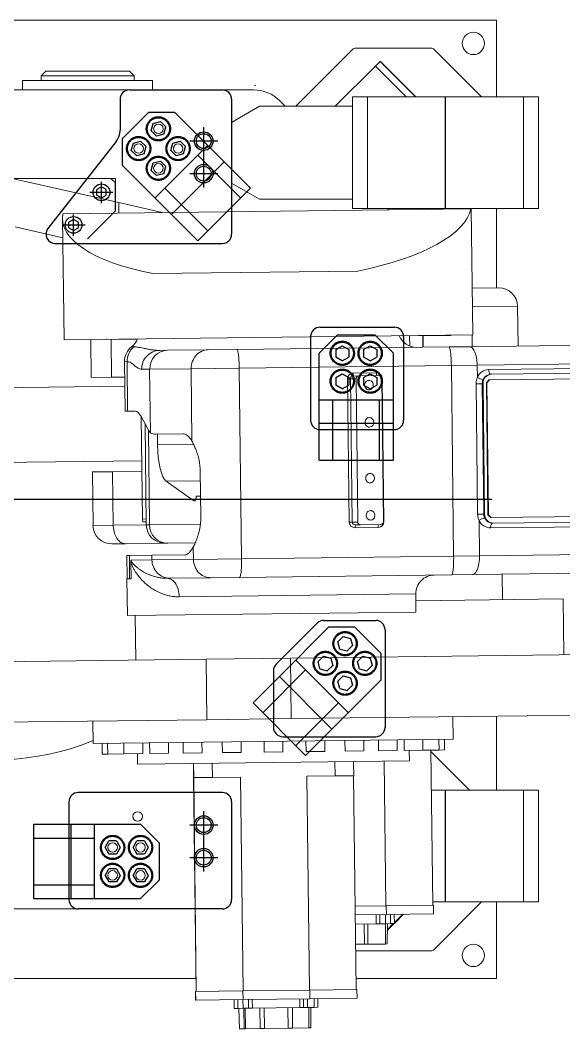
# Model space of a CAD drawing. Header units: millimetres. Extents: x 419 to 13500, y 498 to 10404.
# Drawn here: x 5275 to 5860, y 8554 to 9638 of the extents above; entities that cross this region are included whole.
import ezdxf

# ---------------------------------------------------------------- set-up
doc = ezdxf.new("R2010")
doc.units = ezdxf.units.MM
doc.header["$LTSCALE"] = 50
doc.linetypes.add('CENTERX2', pattern=[20.32, 12.7, -2.54, 2.54, -2.54])

msp = doc.modelspace()

# ---------------------------------------------------------------- linework, layer by layer
at = {"color": 7, "linetype": 'Continuous', "lineweight": 15}
for p, q in [((5787.3, 9638.4), (4707.3, 9638.4)), ((5787.3, 9555.9), (5787.3, 9638.4)), ((5632.3, 9606.9), (5571.3, 9545.9)), ((5716.6, 9608.4), (5635.9, 9608.4)), ((5771.2, 9555.9), (5720.2, 9606.9)), ((5662, 9594.1), (5656.9, 9589)), ((5661.9, 9594), (5662.1, 9594.2)), ((5700.2, 9555.9), (5662, 9594.1)), ((5662.1, 9594.2), (5700.5, 9555.9)), ((5302.3, 9583.4), (5297.3, 9578.4)), ((5302.3, 9583.4), (5392.3, 9583.4)), ((5397.3, 9578.4), (5392.3, 9583.4)), ((5656.9, 9589), (5613.8, 9545.9)), ((5277.3, 9573.4), (5417.3, 9573.4)), ((5277.3, 9563.4), (5277.3, 9573.4)), ((5397.3, 9578.4), (5297.3, 9578.4)), ((5297.3, 9578.4), (5297.3, 9573.4)), ((5397.3, 9578.4), (5397.3, 9573.4)), ((5417.3, 9573.4), (5417.3, 9563.4)), ((5392.3, 9563.4), (5102.3, 9563.4)), ((5392.3, 9563.4), (5492.3, 9563.4)), ((5525.8, 9563.4), (5492.3, 9563.4)), ((5382.3, 9553.4), (5382.3, 9520.3)), ((5502.3, 9553.4), (5502.3, 9528.5)), ((5559.9, 9545.9), (5554.1, 9551.7)), ((5632.3, 9555.9), (5632.3, 9435.9)), ((5632.3, 9555.9), (5648.3, 9555.9)), ((5648.3, 9555.9), (5648.3, 9435.9)), ((5648.3, 9555.9), (5816.3, 9555.9)), ((5816.3, 9555.9), (5816.3, 9435.9)), ((5816.3, 9555.9), (5832.3, 9555.9)), ((5832.3, 9555.9), (5832.3, 9435.9)), ((5532.3, 9545.9), (5502.3, 9528.5)), ((5532.3, 9545.9), (5632.3, 9545.9)), ((5502.3, 9463.2), (5502.3, 9528.5)), ((5378, 9507.9), (5347, 9468.4)), ((5377.3, 9468.4), (5264.6, 9468.4)), ((5280.7, 9465), (5380.8, 9442.3)), ((5377.3, 9443), (5377.3, 9468.4)), ((5502.3, 9463.2), (5532.3, 9445.9)), ((5502.3, 9463.2), (5502.3, 9432.6)), ((5380.8, 9442.3), (5427.4, 9431.7)), ((5632.3, 9445.9), (5532.3, 9445.9)), ((5759.6, 9435.7), (5320.9, 9430.4)), ((5632.3, 9435.9), (5648.3, 9435.9)), ((5648.3, 9435.9), (5816.3, 9435.9)), ((5671.1, 9434.6), (5669.9, 9435.9)), ((5712.8, 9435.1), (5712, 9435.9)), ((5715.9, 9435.9), (5715.2, 9435.1)), ((5758.1, 9435.7), (5758.3, 9435.9)), ((5759.6, 9435.7), (5759.6, 9435.7)), ((5760.1, 9435.7), (5759.6, 9435.7)), ((5761.7, 9300.3), (5760.1, 9435.7)), ((5787.3, 9350.6), (5787.3, 9435.9)), ((5816.3, 9435.9), (5832.3, 9435.9)), ((5320.4, 9425.1), (5322, 9295)), ((5320.6, 9404.6), (5269.6, 9416.2)), ((5638.2, 9368.8), (5417.4, 9366.1)), ((5761.1, 9350.3), (5789.5, 9350.6)), ((5810.4, 9288.2), (5809.9, 9330.8)), ((5322, 9295), (5761.7, 9300.3)), ((5737.8, 9299.7), (5682.7, 9299.1)), ((5350.8, 9295.3), (5351.3, 9254.5)), ((5400.8, 9295.6), (5368.9, 9295.3)), ((5372.6, 9295.3), (5373.1, 9254.7)), ((5708.1, 9286.9), (5707.9, 9299.4)), ((5758.3, 9287.5), (6621.6, 9298)), ((5424.9, 9283.5), (5425, 9283.5)), ((5425, 9283.5), (5433.2, 9283.6)), ((5433.2, 9283.6), (5476.9, 9284.1)), ((5476.9, 9284.1), (5507.9, 9284.5)), ((5507.9, 9284.5), (5736.1, 9287.3)), ((5736.1, 9287.3), (5758.3, 9287.5)), ((6629.7, 9278), (5766.4, 9267.6)), ((5387.1, 9271.4), (5387.8, 9218.1)), ((5389.8, 9271.5), (5390.4, 9218.1)), ((5738.7, 9267.2), (5510.5, 9264.5)), ((5766.4, 9267.6), (5738.7, 9267.2)), ((5738.7, 9267.2), (5741.1, 9062.4)), ((5766.4, 9267.6), (5766.6, 9254.4)), ((5414.1, 9263.3), (5405.5, 9263.2)), ((5458.7, 9263.8), (5414.1, 9263.3)), ((5414.1, 9263.3), (5415, 9194.7)), ((5510.5, 9264.5), (5458.7, 9263.8)), ((5458.7, 9263.8), (5459.6, 9186)), ((5510.5, 9264.5), (5512.9, 9059.6)), ((5633.1, 9259), (5658, 9259.3)), ((5660.9, 9256.4), (5638.8, 9256.1)), ((5778.9, 9262.9), (5937, 9264.8)), ((5781.7, 9257.8), (5780.9, 9257.8)), ((5939.8, 9259.7), (5781.7, 9257.8)), ((5351.3, 9254.5), (5373.1, 9254.7)), ((5373.1, 9254.7), (5387.3, 9254.9)), ((5628.8, 9099), (5627, 9253)), ((5627, 9253), (5630.1, 9253)), ((5636.1, 9253.1), (5630.1, 9253)), ((5630.1, 9253), (5631.9, 9099)), ((5633.5, 9256), (5638.8, 9256.1)), ((5636.1, 9253.1), (5638, 9099.1)), ((5665.5, 9099.4), (5663.7, 9253.4)), ((5664.2, 9253.4), (5666.1, 9099.4)), ((5766.9, 9107.6), (5765.3, 9247.6)), ((5771.8, 9247.7), (5773.5, 9107.7)), ((5772.7, 9247.7), (5771.8, 9247.7)), ((5772.7, 9247.7), (5774.3, 9107.7)), ((5779, 9251.8), (5776.3, 9248.8)), ((5776.3, 9248.8), (5778, 9106.8)), ((5776.9, 9248.8), (5776.3, 9248.8)), ((5779.6, 9251.8), (5776.9, 9248.8)), ((5776.9, 9248.8), (5778.6, 9106.8)), ((5779.6, 9251.8), (5779, 9251.8)), ((5917.5, 9253.5), (5779.6, 9251.8)), ((5387.5, 9245.1), (5246.2, 9243.4)), ((5390.4, 9218.1), (5387.8, 9218.1)), ((5398.7, 9218.2), (5390.4, 9218.1)), ((5412.1, 9199.2), (5405, 9212.5)), ((5406.4, 9102.3), (5405.1, 9212.2)), ((5409.2, 9204.5), (5410.5, 9096.1)), ((5450.2, 9193.8), (5420.7, 9193.5)), ((5422.5, 9193.5), (5422.6, 9182)), ((5405.7, 9165), (5247.2, 9163.1)), ((5352.5, 9152.9), (5374.3, 9153.2)), ((5352.5, 9152.9), (5353.2, 9095.4)), ((5374.3, 9153.2), (5405.8, 9153.5)), ((5374.3, 9153.2), (5375, 9095.7)), ((5469.1, 9104), (5468.5, 9154)), ((5431.9, 9142.9), (5461.7, 9121.7)), ((5464.2, 9126.7), (5468.8, 9126.7)), ((5461.7, 9121.7), (5462.9, 9121.7)), ((5774.3, 9107.7), (5773.5, 9107.7)), ((5778, 9106.8), (5780.8, 9103.8)), ((5778.6, 9106.8), (5778, 9106.8)), ((5778.6, 9106.8), (5781.4, 9103.8)), ((5781.4, 9103.8), (5919.3, 9105.5)), ((5410.5, 9099.4), (5406.7, 9099.3)), ((5628.8, 9099), (5631.9, 9099)), ((5631.9, 9099), (5638, 9099.1)), ((5640.8, 9096.1), (5635.4, 9096.1)), ((5635.4, 9096.1), (5640.8, 9096.1)), ((5640.8, 9096.1), (5662.8, 9096.4)), ((5768.4, 9100.9), (5768.9, 9062.7)), ((5781.4, 9103.8), (5780.8, 9103.8)), ((5939, 9094.6), (5780.9, 9092.7)), ((5783.7, 9097.8), (5782.9, 9097.8)), ((5782.9, 9097.8), (5783.7, 9097.8)), ((5783.7, 9097.8), (5941.8, 9099.8)), ((5660, 9093.3), (5635.1, 9093)), ((5388.1, 9075.8), (5373.5, 9075.6)), ((5430.8, 9076.3), (5388.1, 9075.8)), ((5433.5, 9076.3), (5430.8, 9076.3)), ((5463.1, 9076.7), (5433.5, 9076.3)), ((5461, 9072.2), (5461.2, 9059)), ((5389.7, 9063.1), (5390, 9038.1)), ((5389.7, 9063.1), (5392.3, 9063.1)), ((5392.3, 9063.1), (5416.6, 9063.4)), ((5392.3, 9063.1), (5392.6, 9038.1)), ((5416.6, 9063.4), (5451.8, 9063.8)), ((5416.6, 9063.4), (5416.6, 9058.5)), ((5512.9, 9059.6), (5741.1, 9062.4)), ((5741.1, 9062.4), (5768.9, 9062.7)), ((5768.9, 9062.7), (5927.5, 9064.6)), ((5394.2, 9038.1), (5394, 9056.6)), ((5394.1, 9058.2), (5416.6, 9058.5)), ((5416.6, 9058.5), (5461.2, 9059)), ((5461.2, 9059), (5512.9, 9059.6)), ((5510.9, 9039.5), (5479.9, 9039.2)), ((5739.1, 9042.3), (5510.9, 9039.5)), ((5761.2, 9042.6), (5739.1, 9042.3)), ((5919.8, 9044.5), (5761.2, 9042.6)), ((5793.8, 9015.6), (5793.4, 9043)), ((5389.7, 9038.1), (5390.2, 8998.5)), ((5394.2, 9038.1), (5389.7, 9038.1)), ((5436.2, 9038.6), (5432.9, 9038.6)), ((5479.9, 9039.2), (5436.2, 9038.6)), ((5700.5, 9002.2), (5700.3, 9021.8)), ((5700.4, 9014.5), (5858.8, 9016.4)), ((5859.5, 8956.4), (5858.8, 9016.4)), ((5700.5, 9002.2), (5390.2, 8998.5)), ((5398.7, 8998.6), (5399.3, 8950.8)), ((5565.7, 8952.8), (5474.8, 8951.7)), ((5909.5, 8957), (5565.7, 8952.8)), ((5565.7, 8952.8), (5566.4, 8887.8)), ((5474.8, 8951.7), (5224.3, 8948.7)), ((5474.8, 8951.7), (5475.6, 8886.7)), ((5566.4, 8887.8), (5475.6, 8886.7)), ((5910.3, 8892), (5566.4, 8887.8)), ((5740.7, 8865.9), (5740.4, 8889.9)), ((5787.3, 8810.9), (5787.3, 8890.5)), ((5475.6, 8886.7), (5225.1, 8883.7)), ((5353.1, 8885.2), (5353.4, 8861.2)), ((5740.7, 8865.9), (5353.4, 8861.2)), ((5362.9, 8861.3), (5363.1, 8849.8)), ((5368.9, 8861.4), (5369.1, 8849.8)), ((5386.4, 8861.6), (5386.5, 8850)), ((5406.7, 8850.3), (5406.6, 8861.9)), ((5414.1, 8862), (5414.2, 8850.4)), ((5434.4, 8850.6), (5434.3, 8862.2)), ((5450.2, 8862.4), (5450.3, 8850.8)), ((5470.5, 8851.1), (5470.4, 8862.6)), ((5492.2, 8862.9), (5492.3, 8851.3)), ((5512.5, 8851.6), (5512.4, 8863.1)), ((5537.2, 8863.4), (5537.4, 8851.9)), ((5557.5, 8852.1), (5557.4, 8863.7)), ((5582.2, 8864), (5582.4, 8852.4)), ((5602.6, 8852.6), (5602.4, 8864.2)), ((5624.2, 8864.5), (5624.3, 8852.9)), ((5644.5, 8853.2), (5644.4, 8864.7)), ((5660.2, 8864.9), (5660.3, 8853.3)), ((5680.5, 8853.6), (5680.3, 8865.2)), ((5687.8, 8865.3), (5687.9, 8853.7)), ((5708.1, 8853.9), (5707.9, 8865.5)), ((5725.4, 8854.1), (5725.2, 8865.7)), ((5731.2, 8854.2), (5731.1, 8865.8)), ((5369.1, 8849.8), (5363.1, 8849.8)), ((5386.5, 8850), (5369.1, 8849.8)), ((5406.7, 8850.3), (5386.5, 8850)), ((5400.9, 8850.2), (5401, 8838.9)), ((5434.4, 8850.6), (5414.2, 8850.4)), ((5470.5, 8851.1), (5450.3, 8850.8)), ((5512.5, 8851.6), (5492.3, 8851.3)), ((5557.5, 8852.1), (5537.4, 8851.9)), ((5602.6, 8852.6), (5582.4, 8852.4)), ((5644.5, 8853.2), (5624.3, 8852.9)), ((5680.5, 8853.6), (5660.3, 8853.3)), ((5708.1, 8853.9), (5687.9, 8853.7)), ((5693.6, 8842.5), (5693.4, 8853.7)), ((5725.4, 8854.1), (5708.1, 8853.9)), ((5718.6, 8687.2), (5716.6, 8854)), ((5718.6, 8687.2), (5716.6, 8854)), ((5758.3, 8810.9), (5716.6, 8852.6)), ((5731.2, 8854.2), (5725.4, 8854.1)), ((5693.6, 8842.5), (5401, 8838.9)), ((5461.4, 8824.4), (5461.2, 8839.7)), ((5461.6, 8824.4), (5461.4, 8839.7)), ((5481.6, 8824.7), (5481.4, 8839.9)), ((5613.6, 8826.3), (5613.4, 8841.5)), ((5633.6, 8826.5), (5633.4, 8841.7)), ((5668.2, 8686.6), (5666.4, 8842.1)), ((5464.2, 8594.6), (5461.4, 8824.4)), ((5461.4, 8824.4), (5461.4, 8824.4)), ((5464.3, 8594.6), (5461.5, 8824.4)), ((5461.6, 8824.4), (5461.5, 8824.4)), ((5481.6, 8824.7), (5461.6, 8824.4)), ((5512, 8825), (5481.6, 8824.7)), ((5514.8, 8595.2), (5512, 8825)), ((5613.6, 8826.3), (5583.2, 8825.9)), ((5586, 8596), (5583.2, 8825.9)), ((5633.6, 8826.5), (5613.6, 8826.3)), ((5636.3, 8596.7), (5633.5, 8826.5)), ((5461.6, 8808.4), (5337.3, 8808.4)), ((5717.1, 8810.9), (5816.3, 8810.9)), ((5816.3, 8810.9), (5816.3, 8690.9)), ((5816.3, 8810.9), (5832.3, 8810.9)), ((5832.3, 8810.9), (5832.3, 8690.9)), ((5327.3, 8798.4), (5327.3, 8693.4)), ((5157.3, 8683.4), (5337.3, 8683.4)), ((5463.1, 8683.4), (5337.3, 8683.4)), ((5668.6, 8686.6), (5635.2, 8686.2)), ((5719.4, 8687.2), (5668.6, 8686.6)), ((5668.7, 8677.4), (5668.6, 8686.6)), ((5718.6, 8690.9), (5816.3, 8690.9)), ((5719.5, 8678), (5719.4, 8687.2)), ((5719.5, 8678), (5719.4, 8687.2)), ((5719.4, 8687.2), (5719.4, 8687.2)), ((5720.2, 8639.9), (5771.2, 8690.9)), ((5787.3, 8608.4), (5787.3, 8690.9)), ((5816.3, 8690.9), (5832.3, 8690.9)), ((5668.7, 8677.4), (5635.3, 8677)), ((5657.8, 8667.3), (5657.7, 8677.3)), ((5661.8, 8667.3), (5661.7, 8677.3)), ((5667.8, 8667.4), (5667.7, 8677.4)), ((5719.5, 8678), (5668.7, 8677.4)), ((5673.3, 8667.5), (5673.2, 8677.5)), ((5677.3, 8667.5), (5677.2, 8677.5)), ((5677.3, 8668.6), (5686.3, 8677.6)), ((5687.2, 8677.6), (5677.3, 8667.7)), ((5719.5, 8678), (5719.5, 8678)), ((5657.8, 8667.3), (5635.5, 8667)), ((5645.2, 8645.4), (5644.9, 8667.1)), ((5661.8, 8667.3), (5657.8, 8667.3)), ((5667.8, 8667.4), (5661.8, 8667.3)), ((5667.7, 8645.6), (5667.7, 8667.4)), ((5673.3, 8667.5), (5667.8, 8667.4)), ((5677.1, 8667.5), (5669.7, 8660.1)), ((5669.7, 8645.7), (5669.8, 8667.4)), ((5669.8, 8661.1), (5676.2, 8667.5)), ((5677.3, 8667.5), (5673.3, 8667.5)), ((5645.2, 8645.4), (5635.7, 8645.3)), ((5648.9, 8645.4), (5645.2, 8645.4)), ((5667.7, 8645.6), (5648.9, 8645.4)), ((5669.7, 8645.7), (5667.7, 8645.6)), ((5635.8, 8638.4), (5635.9, 8638.4)), ((5635.9, 8638.4), (5716.6, 8638.4)), ((4707.3, 8608.4), (5464, 8608.4)), ((5636.2, 8608.4), (5787.3, 8608.4)), ((5514.5, 8595.2), (5463.6, 8594.6)), ((5586.3, 8596.1), (5514.5, 8595.2)), ((5514.6, 8586), (5514.5, 8595.2)), ((5637.1, 8596.7), (5586.3, 8596.1)), ((5586.4, 8586.8), (5586.3, 8596.1)), ((5637.2, 8587.5), (5637.1, 8596.7)), ((5463.6, 8585.4), (5463.4, 8594.6)), ((5463.6, 8594.6), (5463.4, 8594.6)), ((5463.7, 8585.4), (5463.6, 8594.6)), ((5463.7, 8585.4), (5463.6, 8585.4)), ((5514.6, 8586), (5463.7, 8585.4)), ((5505, 8576.5), (5504.9, 8585.9)), ((5505, 8576.5), (5504.9, 8585.9)), ((5509.1, 8576.5), (5508.9, 8585.9)), ((5514.6, 8576.6), (5514.4, 8586)), ((5586.4, 8586.8), (5514.6, 8586)), ((5520.6, 8576.7), (5520.4, 8586)), ((5520.6, 8576.7), (5520.5, 8586)), ((5524.6, 8576.7), (5524.5, 8586.1)), ((5575.6, 8577.3), (5575.5, 8586.7)), ((5579.6, 8577.4), (5579.5, 8586.8)), ((5579.6, 8577.4), (5579.5, 8586.8)), ((5584, 8577.4), (5583.9, 8586.8)), ((5637.2, 8587.5), (5586.4, 8586.8)), ((5591, 8577.5), (5590.9, 8586.9)), ((5595, 8577.6), (5594.9, 8586.9)), ((5509.1, 8576.5), (5505, 8576.5)), ((5505, 8576.5), (5505, 8576.5)), ((5514.6, 8576.6), (5509.1, 8576.5)), ((5510.7, 8554.5), (5510, 8576.6)), ((5510.6, 8554.5), (5510, 8576.6)), ((5520.6, 8576.7), (5514.6, 8576.6)), ((5515.8, 8554.6), (5515.5, 8576.6)), ((5517.3, 8554.6), (5516.8, 8576.6)), ((5524.6, 8576.7), (5520.6, 8576.7)), ((5520.6, 8576.7), (5520.6, 8576.7)), ((5575.6, 8577.3), (5524.6, 8576.7)), ((5533, 8554.8), (5532.5, 8576.8)), ((5537.7, 8554.8), (5537.4, 8576.9)), ((5563, 8555.1), (5562.7, 8577.2)), ((5567.6, 8555.2), (5567.6, 8577.3)), ((5579.6, 8577.4), (5575.6, 8577.3)), ((5579.6, 8577.4), (5579.6, 8577.4)), ((5584, 8577.4), (5579.6, 8577.4)), ((5591, 8577.5), (5584, 8577.4)), ((5585.5, 8555.4), (5585.5, 8577.5)), ((5587.4, 8555.4), (5587.5, 8577.5)), ((5595, 8577.6), (5591, 8577.5)), ((5510.7, 8554.5), (5510.6, 8554.5)), ((5515.8, 8554.6), (5510.7, 8554.5)), ((5517.3, 8554.6), (5515.8, 8554.6)), ((5533, 8554.8), (5517.3, 8554.6)), ((5537.7, 8554.8), (5533, 8554.8)), ((5563, 8555.1), (5537.7, 8554.8)), ((5567.6, 8555.2), (5563, 8555.1)), ((5585.5, 8555.4), (5567.6, 8555.2)), ((5587.4, 8555.4), (5585.5, 8555.4))]:
    msp.add_line(p, q, dxfattribs=at)
at = {"color": 8, "linetype": 'Continuous', "lineweight": 15}
for p, q in [((5690.1, 9555.9), (5656.9, 9589)), ((5380.9, 9431.1), (5380.8, 9442.3)), ((5809.9, 9330.8), (5761.4, 9330.2)), ((5761, 9300.3), (5761.1, 9287.6)), ((5693.7, 9299.2), (5693.8, 9288.2)), ((5708.2, 9299.4), (5708.3, 9286.9)), ((5394.7, 9287.4), (5397.2, 9287.4)), ((5389.8, 9271.5), (5387.1, 9271.4)), ((5663.7, 9253.4), (5664.2, 9253.4)), ((5412.7, 9197.9), (5413.9, 9096.1)), ((5461.4, 9182.4), (5422.6, 9182)), ((5468.6, 9143.3), (5431.9, 9142.9)), ((5353.2, 9095.4), (5375, 9095.7)), ((5375, 9095.7), (5410.5, 9096.1)), ((5406.4, 9102.3), (5410.5, 9102.4)), ((5410.5, 9096.1), (5413.9, 9096.1)), ((5413.9, 9096.1), (5468.7, 9096.8)), ((5665.5, 9099.4), (5666.1, 9099.4)), ((5700.3, 9021.8), (5445.9, 9018.7))]:
    msp.add_line(p, q, dxfattribs=at)
at = {"color": 7, "linetype": 'Continuous'}
for p, q in [((5392.3, 9563.4), (5492.3, 9563.4)), ((5527.3, 9568.4), (5527.3, 9567.9)), ((5382.3, 9553.4), (5382.3, 9520.3)), ((5502.3, 9553.4), (5502.3, 9408.4)), ((5732.3, 9435.9), (5732.3, 9555.9)), ((5378, 9507.9), (5304.7, 9414.5)), ((5377.3, 9463.4), (5372.3, 9468.4)), ((5377.3, 9433.4), (5377.3, 9463.4)), ((5362.3, 9459.2), (5357.3, 9456.3)), ((5357.3, 9450.4), (5357.3, 9456.3)), ((5367.4, 9456.3), (5362.3, 9459.2)), ((5367.4, 9450.4), (5367.4, 9456.3)), ((5357.3, 9450.4), (5362.3, 9447.5)), ((5362.3, 9447.5), (5367.4, 9450.4)), ((5377.3, 9433.4), (5347.3, 9403.4)), ((5332.3, 9424.2), (5327.3, 9421.3)), ((5327.3, 9415.4), (5327.3, 9421.3)), ((5337.4, 9421.3), (5332.3, 9424.2)), ((5337.4, 9415.4), (5337.4, 9421.3)), ((5327.3, 9415.4), (5332.3, 9412.5)), ((5332.3, 9412.5), (5337.4, 9415.4)), ((5312.6, 9398.4), (5492.3, 9398.4)), ((5597.3, 9308.4), (5677.3, 9308.4)), ((5587.3, 9298.4), (5587.3, 9208.4)), ((5687.3, 9298.4), (5687.3, 9208.4)), ((5597.3, 9198.4), (5677.3, 9198.4)), ((5550.2, 8946.3), (5594.4, 8990.4)), ((5601.5, 8993.4), (5657.3, 8993.4)), ((5667.3, 8983.4), (5667.3, 8878.4)), ((5547.3, 8939.2), (5547.3, 8878.4)), ((5557.3, 8868.4), (5657.3, 8868.4)), ((5492.3, 8808.4), (5337.3, 8808.4)), ((5732.3, 8690.9), (5732.3, 8810.9)), ((5327.3, 8798.4), (5327.3, 8693.4)), ((5502.3, 8798.4), (5502.3, 8693.4)), ((5492.3, 8683.4), (5337.3, 8683.4))]:
    msp.add_line(p, q, dxfattribs=at)
at = {"color": 7, "linetype": 'CENTERX2'}
for p, q in [((5384.6, 9511), (5412.9, 9539.3)), ((5441.2, 9539.3), (5412.9, 9539.3)), ((5494.2, 9486.2), (5441.2, 9539.3)), ((5415.7, 9519.5), (5417.8, 9527.3)), ((5417.8, 9527.3), (5425.6, 9529.5)), ((5425.6, 9529.5), (5431.4, 9523.7)), ((5415.7, 9519.5), (5421.4, 9513.7)), ((5429.3, 9515.8), (5431.4, 9523.7)), ((5472.3, 9458.4), (5472.3, 9523.4)), ((5384.6, 9511), (5384.6, 9482.7)), ((5394.4, 9498.3), (5396.6, 9506.1)), ((5396.6, 9506.1), (5404.4, 9508.2)), ((5404.4, 9508.2), (5410.2, 9502.5)), ((5429.3, 9515.8), (5421.4, 9513.7)), ((5436.9, 9498.3), (5439, 9506.1)), ((5439, 9506.1), (5446.9, 9508.2)), ((5446.9, 9508.2), (5452.6, 9502.5)), ((5487.3, 9508.4), (5457.3, 9508.4)), ((5394.4, 9498.3), (5400.2, 9492.5)), ((5408.1, 9494.6), (5410.2, 9502.5)), ((5420, 9447.3), (5476.6, 9503.9)), ((5436.9, 9498.3), (5442.6, 9492.5)), ((5450.5, 9494.6), (5452.6, 9502.5)), ((5408.1, 9494.6), (5400.2, 9492.5)), ((5415.7, 9477), (5417.8, 9484.9)), ((5417.8, 9484.9), (5425.6, 9487)), ((5425.6, 9487), (5431.4, 9481.3)), ((5437.7, 9429.7), (5494.2, 9486.2)), ((5437.7, 9429.7), (5494.2, 9486.2)), ((5450.5, 9494.6), (5442.6, 9492.5)), ((5511.9, 9447.3), (5466, 9493.3)), ((5522.5, 9457.9), (5494.2, 9486.2)), ((5437.7, 9429.7), (5384.6, 9482.7)), ((5415.7, 9477), (5421.4, 9471.3)), ((5429.3, 9473.4), (5421.4, 9471.3)), ((5429.3, 9473.4), (5431.4, 9481.3)), ((5487.3, 9473.4), (5457.3, 9473.4)), ((5362.3, 9441.7), (5362.3, 9464.7)), ((5349.9, 9453.4), (5374.6, 9453.4)), ((5476.6, 9412), (5430.6, 9457.9)), ((5466, 9401.4), (5522.5, 9457.9)), ((5332.3, 9406.7), (5332.3, 9429.7)), ((5466, 9401.4), (5437.7, 9429.7)), ((5319.9, 9418.4), (5344.6, 9418.4)), ((5616.3, 9300.4), (5596.3, 9280.4)), ((5616.3, 9300.4), (5656.3, 9300.4)), ((5676.3, 9280.4), (5656.3, 9300.4)), ((5596.3, 9205.4), (5596.3, 9280.4)), ((5614.3, 9284.4), (5621.3, 9288.5)), ((5614.3, 9284.4), (5614.3, 9276.3)), ((5621.3, 9288.5), (5628.4, 9284.4)), ((5628.4, 9284.4), (5628.4, 9276.3)), ((5644.3, 9284.4), (5651.3, 9288.5)), ((5644.3, 9284.4), (5644.3, 9276.3)), ((5651.3, 9288.5), (5658.4, 9284.4)), ((5658.4, 9284.4), (5658.4, 9276.3)), ((5676.3, 9205.4), (5676.3, 9280.4)), ((5621.3, 9272.2), (5614.3, 9276.3)), ((5621.3, 9272.2), (5628.4, 9276.3)), ((5651.3, 9272.2), (5644.3, 9276.3)), ((5651.3, 9272.2), (5658.4, 9276.3)), ((5614.3, 9254.4), (5621.3, 9258.5)), ((5621.3, 9258.5), (5628.4, 9254.4)), ((5644.3, 9254.4), (5651.3, 9258.5)), ((5651.3, 9258.5), (5658.4, 9254.4)), ((5614.3, 9254.4), (5614.3, 9246.3)), ((5621.3, 9242.2), (5614.3, 9246.3)), ((5621.3, 9242.2), (5628.4, 9246.3)), ((5628.4, 9254.4), (5628.4, 9246.3)), ((5644.3, 9254.4), (5644.3, 9246.3)), ((5651.3, 9242.2), (5644.3, 9246.3)), ((5651.3, 9242.2), (5658.4, 9246.3)), ((5658.4, 9254.4), (5658.4, 9246.3)), ((5596.3, 9230.4), (5676.3, 9230.4)), ((5611.3, 9165.4), (5611.3, 9230.4)), ((5661.3, 9165.4), (5661.3, 9230.4)), ((5596.3, 9205.4), (5676.3, 9205.4)), ((5596.3, 9205.4), (5676.3, 9205.4)), ((5596.3, 9165.4), (5596.3, 9205.4)), ((5676.3, 9165.4), (5676.3, 9205.4)), ((5596.3, 9165.4), (5676.3, 9165.4)), ((5782.3, 9123.4), (4712.3, 9123.4)), ((5553.6, 8933), (5606.6, 8986)), ((5634.9, 8986), (5606.6, 8986)), ((5634.9, 8986), (5663.2, 8957.8)), ((5622.2, 8976.2), (5616.4, 8970.5)), ((5622.2, 8976.2), (5630.1, 8974.1)), ((5618.6, 8962.6), (5616.4, 8970.5)), ((5632.2, 8966.3), (5626.4, 8960.5)), ((5630.1, 8974.1), (5632.2, 8966.3)), ((5601, 8955), (5595.2, 8949.3)), ((5601, 8955), (5608.9, 8952.9)), ((5608.9, 8952.9), (5611, 8945)), ((5618.6, 8962.6), (5626.4, 8960.5)), ((5643.4, 8955), (5637.7, 8949.3)), ((5643.4, 8955), (5651.3, 8952.9)), ((5651.3, 8952.9), (5653.4, 8945)), ((5663.2, 8929.5), (5663.2, 8957.8)), ((5571.3, 8950.7), (5627.9, 8894.1)), ((5597.3, 8941.4), (5595.2, 8949.3)), ((5611, 8945), (5605.2, 8939.3)), ((5639.8, 8941.4), (5637.7, 8949.3)), ((5653.4, 8945), (5647.6, 8939.3)), ((5525.3, 8904.7), (5553.6, 8933)), ((5535.9, 8894.1), (5581.9, 8940.1)), ((5553.6, 8933), (5610.2, 8876.4)), ((5553.6, 8933), (5610.2, 8876.4)), ((5597.3, 8941.4), (5605.2, 8939.3)), ((5622.2, 8933.8), (5616.4, 8928.1)), ((5622.2, 8933.8), (5630.1, 8931.7)), ((5630.1, 8931.7), (5632.2, 8923.8)), ((5639.8, 8941.4), (5647.6, 8939.3)), ((5610.2, 8876.4), (5663.2, 8929.5)), ((5618.6, 8920.2), (5616.4, 8928.1)), ((5632.2, 8923.8), (5626.4, 8918.1)), ((5618.6, 8920.2), (5626.4, 8918.1)), ((5525.3, 8904.7), (5581.9, 8848.2)), ((5571.3, 8858.8), (5617.2, 8904.7)), ((5581.9, 8848.2), (5610.2, 8876.4)), ((5472.3, 8723.4), (5472.3, 8788.4)), ((5289.3, 8774.4), (5289.3, 8694.4)), ((5289.3, 8774.4), (5329.3, 8774.4)), ((5329.3, 8774.4), (5404.3, 8774.4)), ((5329.3, 8774.4), (5329.3, 8694.4)), ((5329.3, 8774.4), (5329.3, 8694.4)), ((5354.3, 8774.4), (5354.3, 8694.4)), ((5424.3, 8754.4), (5404.3, 8774.4)), ((5487.3, 8773.4), (5457.3, 8773.4)), ((5289.3, 8759.4), (5354.3, 8759.4)), ((5366.2, 8749.4), (5370.2, 8756.4)), ((5366.2, 8749.4), (5370.2, 8742.3)), ((5378.4, 8756.4), (5370.2, 8756.4)), ((5378.4, 8756.4), (5382.5, 8749.4)), ((5382.5, 8749.4), (5378.4, 8742.3)), ((5396.2, 8749.4), (5400.2, 8756.4)), ((5396.2, 8749.4), (5400.2, 8742.3)), ((5408.4, 8756.4), (5400.2, 8756.4)), ((5408.4, 8756.4), (5412.5, 8749.4)), ((5412.5, 8749.4), (5408.4, 8742.3)), ((5424.3, 8754.4), (5424.3, 8714.4)), ((5378.4, 8742.3), (5370.2, 8742.3)), ((5408.4, 8742.3), (5400.2, 8742.3)), ((5487.3, 8738.4), (5457.3, 8738.4)), ((5366.2, 8719.4), (5370.2, 8726.4)), ((5378.4, 8726.4), (5370.2, 8726.4)), ((5378.4, 8726.4), (5382.5, 8719.4)), ((5396.2, 8719.4), (5400.2, 8726.4)), ((5408.4, 8726.4), (5400.2, 8726.4)), ((5408.4, 8726.4), (5412.5, 8719.4)), ((5366.2, 8719.4), (5370.2, 8712.3)), ((5382.5, 8719.4), (5378.4, 8712.3)), ((5396.2, 8719.4), (5400.2, 8712.3)), ((5404.3, 8694.4), (5424.3, 8714.4)), ((5412.5, 8719.4), (5408.4, 8712.3)), ((5289.3, 8709.4), (5354.3, 8709.4)), ((5378.4, 8712.3), (5370.2, 8712.3)), ((5408.4, 8712.3), (5400.2, 8712.3)), ((5289.3, 8694.4), (5329.3, 8694.4)), ((5329.3, 8694.4), (5404.3, 8694.4))]:
    msp.add_line(p, q, dxfattribs=at)
at = {"color": 7, "linetype": 'Continuous', "lineweight": 15, "flags": 128}
for points in [[(5458.7, 9263.8), (5458.8, 9265.9), (5459.1, 9268), (5459.5, 9270.1), (5460.2, 9272), (5461.1, 9273.9), (5462.1, 9275.7), (5463.3, 9277.3), (5464.6, 9278.8), (5466.1, 9280.2), (5467.7, 9281.3), (5469.4, 9282.3), (5471.2, 9283.1), (5473.1, 9283.6), (5475, 9284), (5476.9, 9284.1)], [(5510.5, 9264.5), (5510.4, 9266.6), (5510.4, 9268.6), (5510.3, 9270.7), (5510.2, 9272.6), (5510, 9274.5), (5509.9, 9276.3), (5509.7, 9277.9), (5509.5, 9279.4), (5509.3, 9280.7), (5509.1, 9281.8), (5508.9, 9282.8), (5508.6, 9283.5), (5508.4, 9284.1), (5508.1, 9284.4), (5507.9, 9284.5)], [(5738.7, 9267.2), (5738.6, 9269.3), (5738.6, 9271.4), (5738.5, 9273.4), (5738.4, 9275.4), (5738.2, 9277.3), (5738.1, 9279), (5737.9, 9280.6), (5737.7, 9282.1), (5737.5, 9283.5), (5737.3, 9284.6), (5737.1, 9285.5), (5736.8, 9286.3), (5736.6, 9286.8), (5736.3, 9287.2), (5736.1, 9287.3)], [(5766.4, 9267.6), (5766.3, 9269.7), (5766.2, 9271.7), (5765.9, 9273.8), (5765.6, 9275.7), (5765.2, 9277.6), (5764.7, 9279.3), (5764.2, 9281), (5763.6, 9282.4), (5762.9, 9283.8), (5762.2, 9284.9), (5761.5, 9285.8), (5760.7, 9286.6), (5759.9, 9287.1), (5759.1, 9287.4), (5758.3, 9287.5)], [(5778.9, 9262.9), (5778.9, 9261.9), (5779, 9260.9), (5779.2, 9260.1), (5779.5, 9259.3), (5779.8, 9258.7), (5780.2, 9258.2), (5780.5, 9257.9), (5780.9, 9257.8)], [(5650, 9241.1), (5651, 9241.3), (5651.9, 9241.6), (5652.8, 9242.1), (5653.5, 9242.9), (5654.1, 9243.7), (5654.5, 9244.7), (5654.6, 9245.8), (5654.6, 9246.8), (5654.4, 9247.9), (5654, 9248.8), (5653.4, 9249.7), (5652.7, 9250.4), (5651.8, 9250.9), (5650.9, 9251.2), (5649.9, 9251.3), (5648.9, 9251.2), (5648, 9250.9), (5647.2, 9250.3), (5646.5, 9249.6), (5645.9, 9248.7), (5645.5, 9247.8), (5645.3, 9246.7), (5645.3, 9245.7), (5645.5, 9244.6), (5645.9, 9243.6), (5646.5, 9242.8), (5647.3, 9242.1), (5648.1, 9241.6), (5649.1, 9241.2), (5650, 9241.1)], [(5771.8, 9247.7), (5771.4, 9247.7), (5770.7, 9247.7), (5770, 9247.7), (5769.1, 9247.7), (5768.2, 9247.7), (5767.2, 9247.7), (5766.2, 9247.6), (5765.3, 9247.6)], [(5650.5, 9201.1), (5651.5, 9201.3), (5652.4, 9201.6), (5653.3, 9202.2), (5654, 9202.9), (5654.6, 9203.7), (5654.9, 9204.7), (5655.1, 9205.8), (5655.1, 9206.8), (5654.9, 9207.9), (5654.5, 9208.8), (5653.9, 9209.7), (5653.2, 9210.4), (5652.3, 9210.9), (5651.4, 9211.2), (5650.4, 9211.3), (5649.4, 9211.2), (5648.5, 9210.9), (5647.7, 9210.3), (5646.9, 9209.6), (5646.4, 9208.7), (5646, 9207.8), (5645.8, 9206.7), (5645.8, 9205.7), (5646, 9204.6), (5646.4, 9203.6), (5647, 9202.8), (5647.8, 9202.1), (5648.6, 9201.6), (5649.5, 9201.2), (5650.5, 9201.1)], [(5459.6, 9186), (5458.6, 9187.8), (5457.5, 9189.3), (5456.3, 9190.7), (5455.1, 9191.8), (5453.9, 9192.7), (5452.7, 9193.3), (5451.4, 9193.7), (5450.2, 9193.8)], [(5651.2, 9141.1), (5652.2, 9141.3), (5653.1, 9141.6), (5654, 9142.2), (5654.7, 9142.9), (5655.3, 9143.7), (5655.7, 9144.7), (5655.9, 9145.8), (5655.8, 9146.8), (5655.6, 9147.9), (5655.2, 9148.8), (5654.6, 9149.7), (5653.9, 9150.4), (5653, 9150.9), (5652.1, 9151.2), (5651.1, 9151.3), (5650.2, 9151.2), (5649.2, 9150.9), (5648.4, 9150.3), (5647.7, 9149.6), (5647.1, 9148.7), (5646.7, 9147.8), (5646.5, 9146.7), (5646.5, 9145.7), (5646.7, 9144.6), (5647.2, 9143.6), (5647.7, 9142.8), (5648.5, 9142.1), (5649.3, 9141.6), (5650.3, 9141.2), (5651.2, 9141.1)], [(5651.7, 9101.2), (5652.7, 9101.3), (5653.6, 9101.6), (5654.5, 9102.2), (5655.2, 9102.9), (5655.8, 9103.7), (5656.1, 9104.7), (5656.3, 9105.8), (5656.3, 9106.8), (5656.1, 9107.9), (5655.7, 9108.8), (5655.1, 9109.7), (5654.4, 9110.4), (5653.5, 9110.9), (5652.6, 9111.3), (5651.6, 9111.4), (5650.6, 9111.2), (5649.7, 9110.9), (5648.9, 9110.3), (5648.1, 9109.6), (5647.6, 9108.8), (5647.2, 9107.8), (5647, 9106.7), (5647, 9105.7), (5647.2, 9104.6), (5647.6, 9103.7), (5648.2, 9102.8), (5649, 9102.1), (5649.8, 9101.6), (5650.8, 9101.3), (5651.7, 9101.2)], [(5773.5, 9107.7), (5773.1, 9107.7), (5772.4, 9107.7), (5771.7, 9107.7), (5770.8, 9107.7), (5769.9, 9107.7), (5768.9, 9107.7), (5767.9, 9107.7), (5766.9, 9107.6)], [(5782.9, 9097.8), (5782.5, 9097.7), (5782.1, 9097.4), (5781.8, 9097), (5781.5, 9096.3), (5781.2, 9095.6), (5781.1, 9094.7), (5780.9, 9093.7), (5780.9, 9092.7)], [(5451.8, 9063.8), (5453, 9064), (5454.3, 9064.5), (5455.5, 9065.2), (5456.7, 9066.1), (5457.8, 9067.3), (5458.9, 9068.7), (5460, 9070.4), (5461, 9072.2)], [(5741.1, 9062.4), (5741.2, 9060.3), (5741.1, 9058.2), (5741.1, 9056.2), (5741, 9054.2), (5740.9, 9052.4), (5740.8, 9050.6), (5740.7, 9049), (5740.5, 9047.5), (5740.4, 9046.2), (5740.2, 9045), (5740, 9044), (5739.8, 9043.3), (5739.5, 9042.7), (5739.3, 9042.4), (5739.1, 9042.3)], [(5768.9, 9062.7), (5768.9, 9060.6), (5768.8, 9058.6), (5768.6, 9056.5), (5768.3, 9054.6), (5767.9, 9052.7), (5767.5, 9050.9), (5767, 9049.3), (5766.4, 9047.8), (5765.8, 9046.5), (5765.1, 9045.3), (5764.4, 9044.3), (5763.7, 9043.6), (5762.9, 9043), (5762, 9042.7), (5761.2, 9042.6)], [(5461.2, 9059), (5461.3, 9056.9), (5461.6, 9054.8), (5462.2, 9052.8), (5462.9, 9050.9), (5463.8, 9049), (5464.8, 9047.3), (5466.1, 9045.6), (5467.5, 9044.2), (5469, 9042.9), (5470.6, 9041.7), (5472.3, 9040.8), (5474.2, 9040.1), (5476, 9039.6), (5477.9, 9039.3), (5479.9, 9039.2)], [(5512.9, 9059.6), (5513, 9057.5), (5512.9, 9055.5), (5512.9, 9053.4), (5512.8, 9051.5), (5512.8, 9049.6), (5512.6, 9047.8), (5512.5, 9046.2), (5512.4, 9044.7), (5512.2, 9043.4), (5512, 9042.2), (5511.8, 9041.3), (5511.6, 9040.5), (5511.3, 9040), (5511.1, 9039.7), (5510.9, 9039.5)], [(5432.9, 9038.6), (5434.2, 9038.5), (5435.5, 9038.2), (5436.9, 9037.7), (5438.1, 9036.9), (5439.3, 9036), (5440.5, 9034.9), (5441.5, 9033.6), (5442.5, 9032.1), (5443.4, 9030.5), (5444.1, 9028.7), (5444.7, 9026.8), (5445.2, 9024.9), (5445.6, 9022.9), (5445.8, 9020.8), (5445.9, 9018.7)], [(5648.9, 8645.4), (5648.9, 8658.1), (5648.9, 8667.2)]]:
    msp.add_lwpolyline(points, dxfattribs=at)
at = {"color": 7, "linetype": 'Continuous', "lineweight": 15}
for centre, radius in [((5762.3, 9613.4), 12), ((5423.5, 9521.6), 5.1), ((5402.3, 9500.4), 5.1), ((5444.7, 9500.4), 5.1), ((5423.5, 9479.2), 5.1), ((5401.2, 8782.7), 5.1), ((5374.3, 8749.4), 5.1), ((5404.3, 8749.4), 5.1), ((5374.3, 8719.4), 5.1), ((5404.3, 8719.4), 5.1), ((5762.3, 8633.4), 12)]:
    msp.add_circle(centre, radius, dxfattribs=at)
at = {"color": 7, "linetype": 'CENTERX2'}
for centre, radius in [((5423.5, 9521.6), 13), ((5423.5, 9521.6), 12), ((5402.3, 9500.4), 13), ((5402.3, 9500.4), 12), ((5444.7, 9500.4), 13), ((5444.7, 9500.4), 12), ((5423.5, 9479.2), 13), ((5423.5, 9479.2), 12), ((5621.3, 9280.4), 13), ((5621.3, 9280.4), 12), ((5651.3, 9280.4), 13), ((5651.3, 9280.4), 12), ((5621.3, 9250.4), 13), ((5621.3, 9250.4), 12), ((5651.3, 9250.4), 13), ((5651.3, 9250.4), 12), ((5624.3, 8968.4), 13), ((5624.3, 8968.4), 12), ((5603.1, 8947.2), 13), ((5603.1, 8947.2), 12), ((5645.5, 8947.2), 13), ((5645.5, 8947.2), 12), ((5624.3, 8925.9), 13), ((5624.3, 8925.9), 12), ((5374.3, 8749.4), 13), ((5374.3, 8749.4), 12), ((5404.3, 8749.4), 13), ((5404.3, 8749.4), 12), ((5374.3, 8719.4), 13), ((5374.3, 8719.4), 12), ((5404.3, 8719.4), 13), ((5404.3, 8719.4), 12)]:
    msp.add_circle(centre, radius, dxfattribs=at)
at = {"color": 7, "linetype": 'Continuous'}
for centre, radius in [((5472.3, 9508.4), 10), ((5472.3, 9508.4), 8), ((5472.3, 9473.4), 10), ((5472.3, 9473.4), 8), ((5362.3, 9453.4), 9), ((5332.3, 9418.4), 9), ((5472.3, 8773.4), 10), ((5472.3, 8773.4), 8), ((5472.3, 8738.4), 10), ((5472.3, 8738.4), 8)]:
    msp.add_circle(centre, radius, dxfattribs=at)
at = {"color": 7, "linetype": 'Continuous', "lineweight": 15}
for centre, radius, start, end in [((5635.9, 9603.3), 5.08, 90, 135), ((5716.6, 9603.3), 5.08, 45, 90), ((5392.3, 9553.4), 10, 90, 180), ((5492.3, 9553.4), 10, 0, 90), ((5525.8, 9523.4), 40, 45, 90), ((5362.3, 9520.3), 20, 321.8534, 0), ((5169.9, 8977.4), 500, 77.1969, 89.3234), ((5789.8, 9330.6), 20.1, 0.6926, 90.6926), ((5382.2, 9303.1), 20.1, 308.5664, 339.2086), ((5701.2, 9306.9), 20.1, 202.1766, 270.6926), ((5407.2, 9271.7), 20.1, 128.5664, 180.6926), ((5410, 9271.8), 20.2, 129.2142, 180.8171), ((5425.4, 9263.6), 19.9, 91.1543, 181.2145), ((5639.8, 9258.4), 6.76, 174.4108, 200.2187), ((5664.7, 9258.7), 6.76, 174.4108, 200.2187), ((5660.8, 9253.5), 2.89, 358.3872, 88.1848), ((5779.3, 9249.1), 13.8, 91.8038, 157.4856), ((5782.3, 9248.2), 9.62, 93.2004, 182.9981), ((5781.2, 9248.7), 9.16, 91.8454, 157.444), ((5639, 9253.2), 2.89, 93.2005, 182.9981), ((5775.6, 9270.1), 18.1, 240.0906, 261.0215), ((5420.6, 9206.6), 13.1, 244.6014, 270.2346), ((5784, 9107.5), 9.62, 178.3872, 268.1848), ((5373.2, 9095.7), 20.1, 180.6926, 270.6926), ((5417.4, 9101.7), 11, 176.7892, 192.5542), ((5430.6, 9096.3), 20.1, 180.6926, 270.6926), ((5433.7, 9096.1), 19.8, 179.7932, 269.6221), ((5641.8, 9093.9), 6.76, 161.1666, 186.9744), ((5640.9, 9099), 2.89, 178.3872, 268.1848), ((5666.7, 9094.2), 6.76, 161.1666, 186.9744), ((5662.7, 9099.3), 2.89, 273.2005, 2.9981), ((5777.8, 9085.5), 18.1, 100.3637, 121.2946), ((5781, 9106.6), 13.8, 203.9984, 269.4827), ((5782.9, 9107), 9.16, 203.9413, 269.5398), ((5720.4, 9022), 20.1, 90.6926, 180.6926), ((5247.3, 9123.4), 280, 251.8579, 292.2468), ((5337.3, 8798.4), 10, 90, 180), ((5337.3, 8693.4), 10, 180, 270), ((5716.6, 8643.4), 5.08, 270, 315)]:
    msp.add_arc(centre, radius, start, end, dxfattribs=at)
at = {"color": 7, "linetype": 'Continuous'}
for centre, radius, start, end in [((5392.3, 9553.4), 10, 90, 180), ((5492.3, 9553.4), 10, 0, 90), ((5362.3, 9520.3), 20, 321.8534, 0), ((5312.6, 9408.4), 10, 141.8534, 270), ((5492.3, 9408.4), 10, 270, 0), ((5597.3, 9298.4), 10, 90, 180), ((5677.3, 9298.4), 10, 0, 90), ((5597.3, 9208.4), 10, 180, 270), ((5677.3, 9208.4), 10, 270, 0), ((5601.5, 8983.4), 10, 90, 135), ((5657.3, 8983.4), 10, 0, 90), ((5557.3, 8939.2), 10, 135, 180), ((5557.3, 8878.4), 10, 180, 270), ((5657.3, 8878.4), 10, 270, 0), ((5337.3, 8798.4), 10, 90, 180), ((5492.3, 8798.4), 10, 0, 90), ((5337.3, 8693.4), 10, 180, 270), ((5492.3, 8693.4), 10, 270, 360)]:
    msp.add_arc(centre, radius, start, end, dxfattribs=at)
at = {"color": 7, "linetype": 'Continuous', "lineweight": 15}
for centre, major_axis, ratio, start_param, end_param in [((5540.2, 9433), (219.8, 8.6), 0.343174, 3.062826, 4.106105), ((5540.2, 9433), (219.8, 8.6), 0.343174, 5.160812, 6.20409), ((5739.4, 9250.1), (-0.6, 49.9), 0.183793, 0, 0.107816), ((5367.7, 9245.6), (-0.6, 49.9), 0.322411, 6.175369, 6.283185), ((5433.5, 9263.5), (-0.2, 20.1), 0.962723, 0, 1.570796), ((5633.2, 9253), (6.22, 0.08), 0.965326, 1.570796, 3.141593), ((5658, 9253.3), (6.22, 0.08), 0.965326, 0, 1.570796), ((5633.5, 9253), (3.46, 0.04), 0.867674, 1.570796, 3.141593), ((5399.8, 9121), (-1.2, 97.2), 0.18823, 5.935283, 6.283185), ((5416.8, 9271.8), (-0.9, 78.4), 0.18823, 2.75356, 2.956461), ((5433.5, 9182.1), (-0.5, 40), 0.272553, 1.569917, 2.945076), ((5462.8, 9126.7), (-0.06, 5), 0.272553, 3.141593, 4.712389), ((5635, 9099), (6.22, 0.08), 0.965326, 3.141593, 4.712389), ((5635.4, 9099.1), (3.46, 0.04), 0.867674, 3.141593, 4.712389), ((5659.9, 9099.3), (6.22, 0.08), 0.965326, 4.712389, 6.283185), ((5435.9, 9058.7), (-0.2, 20.1), 0.962723, 1.570796, 3.141593)]:
    msp.add_ellipse(centre, major_axis=major_axis, ratio=ratio, start_param=start_param, end_param=end_param, dxfattribs=at)
at = {"color": 8, "linetype": 'Continuous', "lineweight": 15}
msp.add_open_spline([(5397.2, 9287.4), (5397.8, 9287.4), (5399.1, 9287.3), (5401.6, 9287), (5404.3, 9286.5), (5407.5, 9285.8), (5411.3, 9285), (5415.5, 9284.3), (5420.1, 9283.6), (5423.3, 9283.5), (5424.9, 9283.5)], degree=3, knots=[0, 0, 0, 0, 0.11649, 0.233199, 0.350498, 0.467962, 0.601398, 0.734988, 0.868981, 1, 1, 1, 1], dxfattribs=at)
at = {"color": 7, "linetype": 'Continuous', "lineweight": 15}
for points, knots in [([(5405.5, 9263.2), (5404.9, 9263.3), (5403.6, 9263.4), (5401.6, 9264.4), (5399.6, 9265.8), (5397.7, 9267.4), (5395.7, 9269), (5393.7, 9270.3), (5391.7, 9271.3), (5390.4, 9271.4), (5389.8, 9271.5)], [0, 0, 0, 0, 0.124542, 0.249129, 0.374594, 0.500074, 0.624782, 0.749473, 0.874749, 1, 1, 1, 1]), ([(5765.3, 9247.6), (5765.3, 9248.5), (5765.3, 9250.3), (5765.8, 9252.5), (5766.4, 9253.9), (5766.6, 9254.4)], [0, 0, 0, 0, 0.375505, 0.761771, 1, 1, 1, 1]), ([(5772.8, 9252.2), (5772.6, 9251.7), (5772.2, 9250.6), (5771.9, 9249.1), (5771.9, 9248.1), (5771.8, 9247.7)], [0, 0, 0, 0, 0.359609, 0.729646, 1, 1, 1, 1]), ([(5468.5, 9154), (5468.5, 9155.1), (5468.4, 9157.3), (5468.1, 9160.5), (5467.7, 9163.7), (5467, 9166.8), (5466.3, 9169.8), (5465.4, 9172.8), (5464.4, 9175.6), (5463.1, 9178.8), (5461.8, 9181.7), (5460.5, 9184.2), (5459.9, 9185.4), (5459.6, 9186)], [0, 0, 0, 0, 0.08666, 0.173321, 0.262607, 0.351896, 0.438517, 0.52514, 0.614132, 0.703122, 0.84993, 0.924967, 1, 1, 1, 1]), ([(5768.4, 9100.9), (5768.1, 9101.7), (5767.5, 9103.4), (5767, 9105.6), (5767, 9107.1), (5766.9, 9107.6)], [0, 0, 0, 0, 0.3753829, 0.7617598, 1, 1, 1, 1]), ([(5773.5, 9107.7), (5773.6, 9107.2), (5773.6, 9106), (5774, 9104.5), (5774.4, 9103.7), (5774.6, 9103.3)], [0, 0, 0, 0, 0.359608, 0.729646, 1, 1, 1, 1]), ([(5375, 9095.7), (5375, 9094.6), (5375.1, 9092.3), (5375.7, 9089), (5376.7, 9085.9), (5377.9, 9083.1), (5379.5, 9080.7), (5381.2, 9078.7), (5383.2, 9077.1), (5385, 9076.3), (5386.7, 9075.8), (5387.6, 9075.8), (5388.1, 9075.8), (5388.1, 9075.8)], [0, 0, 0, 0, 0.105835, 0.21474, 0.320575, 0.429479, 0.535316, 0.644222, 0.750064, 0.858975, 0.926177, 0.994141, 1, 1, 1, 1]), ([(5461, 9072.2), (5461.4, 9072.9), (5462, 9074.3), (5463.1, 9076.6), (5464.2, 9079.2), (5465.2, 9081.9), (5466.1, 9084.7), (5467, 9087.6), (5467.7, 9090.7), (5468.4, 9094.5), (5469, 9098.9), (5469.1, 9102.3), (5469.1, 9104)], [0, 0, 0, 0, 0.088976, 0.17796, 0.269695, 0.361436, 0.450339, 0.539243, 0.630588, 0.721931, 0.859741, 1, 1, 1, 1]), ([(5394, 9056.6), (5394, 9056.8), (5394, 9057.3), (5394, 9057.9), (5394.1, 9058.1), (5394.1, 9058.2), (5394.1, 9058.2)], [0, 0, 0, 0, 0.439235, 0.882944, 0.98384, 1, 1, 1, 1]), ([(5445.9, 9018.7), (5444.2, 9018.7), (5440.8, 9018.8), (5435.8, 9019.6), (5431.1, 9020.8), (5426.3, 9022.5), (5421.4, 9024.8), (5416.5, 9027.7), (5412, 9030.9), (5408, 9034.4), (5404.2, 9038.4), (5400.6, 9042.9), (5397.9, 9047), (5396.1, 9050.5), (5395.1, 9052.7), (5394.6, 9054.3), (5394.2, 9055.3), (5394.1, 9056.2), (5394, 9056.6)], [0, 0, 0, 0, 0.063473, 0.12716, 0.19093, 0.254515, 0.336381, 0.418482, 0.500742, 0.58299, 0.66498, 0.762812, 0.86064, 0.908572, 0.956458, 0.971031, 0.985599, 1, 1, 1, 1]), ([(5394.1, 9058.2), (5394.1, 9058.1), (5394.1, 9058), (5394.1, 9057.7), (5394.2, 9057.3), (5394.4, 9056.9), (5394.8, 9056.1), (5395.5, 9055.2), (5396.7, 9053.8), (5398.3, 9052.2), (5400.5, 9050.3), (5402.8, 9048.5), (5405.3, 9046.8), (5408, 9045.3), (5410.8, 9043.8), (5413.9, 9042.4), (5417.2, 9041.2), (5420.7, 9040.1), (5424.5, 9039.3), (5428.5, 9038.7), (5431.4, 9038.6), (5432.9, 9038.6)], [0, 0, 0, 0, 0.001848, 0.004327, 0.009113, 0.018505, 0.028079, 0.065481, 0.103031, 0.177729, 0.252485, 0.327393, 0.40235, 0.476091, 0.549887, 0.623877, 0.697944, 0.773049, 0.848281, 0.924017, 1, 1, 1, 1])]:
    msp.add_open_spline(points, degree=3, knots=knots, dxfattribs=at)

doc.saveas('drawing.dxf')
